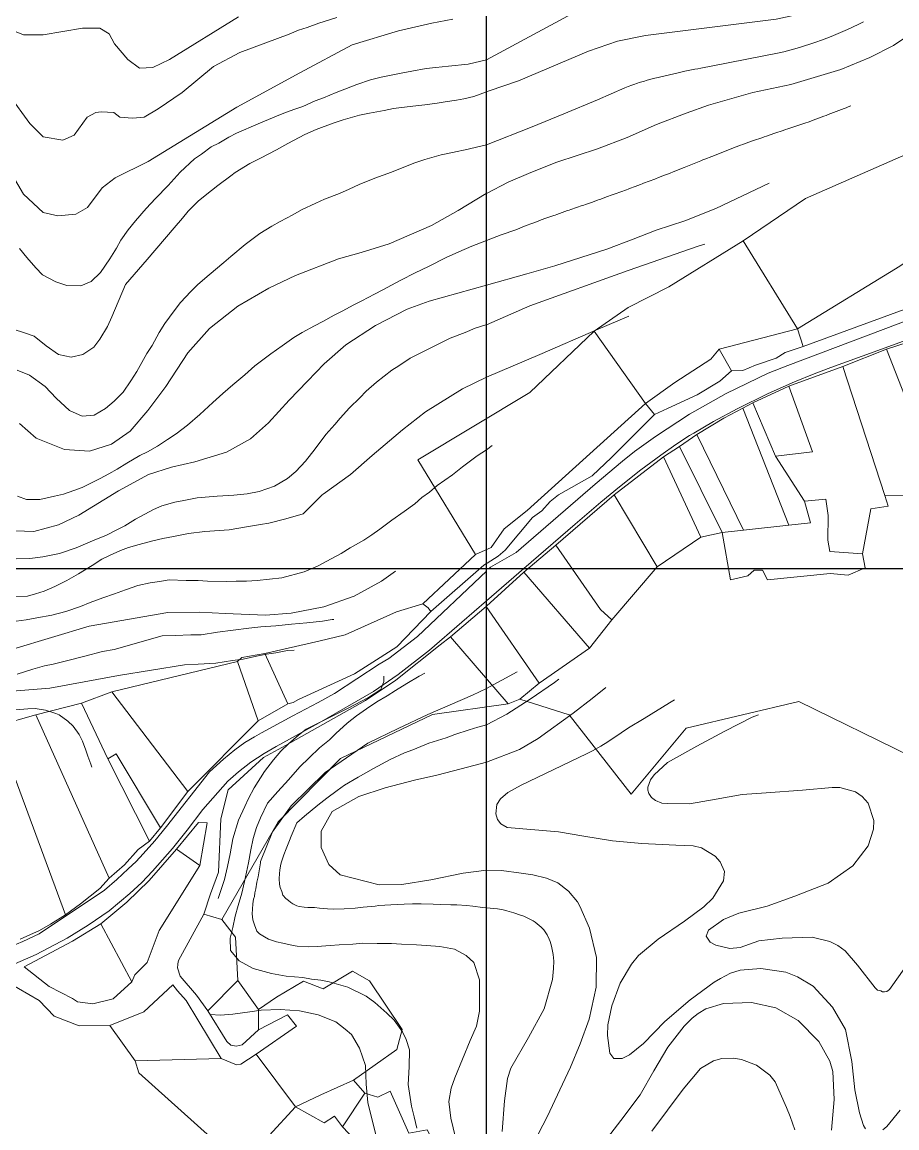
# Model space of a CAD drawing. Header units: metres. Extents: x 548946 to 557077, y 1838800 to 1845419.
# Drawn here: x 553778 to 554197, y 1839732 to 1840262 of the extents above; entities that cross this region are included whole.
import ezdxf

# ---------------------------------------------------------------- set-up
doc = ezdxf.new("R2010")
doc.units = ezdxf.units.M
doc.header["$LTSCALE"] = 28
for name, color, linetype, lineweight in [('1', 7, 'Continuous', 13), ('10', 7, 'Continuous', 13), ('2', 7, 'Continuous', 13), ('22', 7, 'Continuous', 13), ('30', 7, 'Continuous', 13), ('60', 7, 'Continuous', 25)]:
    doc.layers.add(name, color=color, linetype=linetype, lineweight=lineweight)

msp = doc.modelspace()

# ---------------------------------------------------------------- linework, layer by layer
at = {"layer": '1'}
for p, q in [((554000, 1840056.94), (554002.76, 1840058.87)), ((554014.65, 1839950.61), (554000, 1839942.53))]:
    msp.add_line(p, q, dxfattribs=at)
for points in [[(554201.42, 1840329.76), (554173.29, 1840301.55), (554150.28, 1840291.3), (554132.38, 1840287.88), (554110.21, 1840286.17), (554088.05, 1840281.89), (554047.14, 1840269.08), (554000, 1840243.65)], [(553760.82, 1840262.7), (553778.13, 1840255.61), (553787.57, 1840255.61), (553806.46, 1840258.76), (553814.71, 1840258.76), (553819.19, 1840256.14), (553821.8, 1840251.27), (553828.14, 1840243.79), (553833.74, 1840239.68), (553840.08, 1840240.05), (553848.16, 1840243.8), (553881.21, 1840264.28)], [(553765.53, 1840200.49), (553778.12, 1840179.23), (553787.56, 1840170.57), (553794.64, 1840169), (553803.3, 1840169.78), (553808.81, 1840172.93), (553815.89, 1840182.38), (553822.18, 1840187.11), (553837.92, 1840194.98), (553880.41, 1840220.97), (553910.57, 1840237.44), (553935.71, 1840250.85), (553957.88, 1840257.54), (553973.85, 1840261.26), (553983.87, 1840263.08)], [(553771.45, 1840226.58), (553781.27, 1840213.09), (553787.56, 1840206.79), (553797.01, 1840205.22), (553802.51, 1840207.58), (553808.75, 1840216.11), (553812.85, 1840218.35), (553815.46, 1840218.73), (553821.43, 1840218.35), (553824.41, 1840216.11), (553830.38, 1840215.73), (553835.98, 1840216.11), (553842.69, 1840220.22), (553854.25, 1840228.08), (553869.17, 1840240.43), (553881.85, 1840247.16), (553905.39, 1840255.99), (553909.88, 1840257.78), (553914.02, 1840259.15), (553919.64, 1840261.2), (553928.33, 1840263.85)], [(554000, 1840202.92), (554021.83, 1840211.56), (554037.06, 1840217.82), (554053.13, 1840224.5), (554066.23, 1840230.28), (554067.96, 1840230.92), (554069.69, 1840231.54), (554070.56, 1840231.84), (554072.31, 1840232.43), (554073.18, 1840232.71), (554074.5, 1840233.12), (554075.72, 1840233.49), (554076.54, 1840233.72), (554078.17, 1840234.18), (554080.64, 1840234.82), (554082.29, 1840235.23), (554085.6, 1840236.02), (554089.81, 1840236.98), (554091.91, 1840237.45), (554095.07, 1840238.14), (554098.24, 1840238.8), (554099.82, 1840239.12), (554101.21, 1840239.4), (554102.65, 1840239.69), (554114.27, 1840241.88), (554126.41, 1840244.28), (554138.67, 1840246.64), (554142.44, 1840247.5), (554149.9, 1840249.5), (554157.37, 1840251.87), (554161.05, 1840253.19), (554165.08, 1840254.75), (554173.01, 1840258.19), (554178.09, 1840260.62), (554180.6, 1840261.9)], [(554000, 1840179.64), (554010.33, 1840185.13), (554021.28, 1840189.7), (554033.77, 1840194.61), (554053.15, 1840200.99), (554067.35, 1840206.45), (554081.47, 1840212.6), (554095.66, 1840218.05), (554106.34, 1840221.88), (554127.69, 1840227.95), (554145.75, 1840231.9), (554169.82, 1840238.98), (554183.63, 1840244.74), (554194.96, 1840250.58), (554211.21, 1840261.37)], [(553776.24, 1840153.33), (553779.83, 1840149.04), (553784.02, 1840144.04), (553787.25, 1840140.75), (553793.61, 1840137.29), (553799.01, 1840135.55), (553805.66, 1840135.37), (553810.63, 1840137.48), (553815.09, 1840141.87), (553819.58, 1840148.35), (553822.78, 1840153.51), (553824.84, 1840157.25), (553828.33, 1840162.19), (553831.87, 1840166.61), (553836.96, 1840172.37), (553841.5, 1840177.16), (553847.45, 1840183.41), (553853.25, 1840189.77), (553860.08, 1840196.25), (553863.48, 1840198.44), (553868.17, 1840201.95), (553871.74, 1840203.77), (553876.62, 1840206.65), (553880.19, 1840208.47), (553890.62, 1840213), (553900.44, 1840217.08), (553904.19, 1840218.53), (553908.18, 1840220.01), (553912.07, 1840221.35), (553917.9, 1840223.94), (553921.89, 1840225.42), (553927.98, 1840228.04), (553932.09, 1840229.67), (553937.83, 1840231.86), (553944.49, 1840234.02), (553949.54, 1840235.36), (553955.14, 1840236.5), (553959.85, 1840237.41), (553964.31, 1840238.29), (553971.07, 1840239.42), (553975.7, 1840239.93), (553981.87, 1840240.61), (553991.26, 1840241.52), (554000, 1840243.65)], [(554000, 1840157.12), (554007.06, 1840159.9), (554013.99, 1840162.2), (554019, 1840164.28), (554021.7, 1840165.24), (554024, 1840166.11), (554026.27, 1840166.97), (554026.91, 1840167.2), (554027.55, 1840167.43), (554029.88, 1840168.25), (554032.3, 1840169.08), (554032.98, 1840169.31), (554033.67, 1840169.56), (554036.24, 1840170.47), (554038.88, 1840171.41), (554039.62, 1840171.67), (554040.36, 1840171.93), (554043.07, 1840172.87), (554045.83, 1840173.83), (554046.61, 1840174.1), (554047.39, 1840174.38), (554050.27, 1840175.39), (554053.15, 1840176.4), (554053.93, 1840176.68), (554054.71, 1840176.96), (554057.49, 1840177.96), (554060.23, 1840178.94), (554061.73, 1840179.48), (554064.42, 1840180.45), (554067.08, 1840181.42), (554067.82, 1840181.69), (554068.55, 1840181.97), (554071.17, 1840182.96), (554073.79, 1840183.96), (554074.52, 1840184.23), (554075.25, 1840184.51), (554077.9, 1840185.51), (554080.59, 1840186.54), (554081.35, 1840186.82), (554082.1, 1840187.12), (554084.86, 1840188.2), (554087.63, 1840189.28), (554088.38, 1840189.58), (554089.14, 1840189.87), (554091.85, 1840190.92), (554094.65, 1840192.02), (554095.47, 1840192.35), (554096.3, 1840192.68), (554099.45, 1840193.99), (554102.73, 1840195.34), (554103.64, 1840195.72), (554104.57, 1840196.09), (554107.92, 1840197.41), (554112.49, 1840199.18), (554117.56, 1840201.15), (554121.69, 1840202.72), (554122.82, 1840203.14), (554123.95, 1840203.55), (554127.95, 1840204.96), (554131.94, 1840206.33), (554133.05, 1840206.71), (554134.16, 1840207.09), (554138.19, 1840208.49), (554142.2, 1840209.86), (554143.29, 1840210.23), (554144.37, 1840210.59), (554148.23, 1840211.85), (554152.02, 1840213.11), (554153.07, 1840213.47), (554154.11, 1840213.84), (554157.86, 1840215.2), (554161.62, 1840216.61), (554162.67, 1840217.01), (554163.72, 1840217.4), (554167.54, 1840218.84), (554171.32, 1840220.31), (554172.34, 1840220.72), (554173.35, 1840221.14), (554174.61, 1840221.68)], [(554000, 1840202.92), (553995.88, 1840201.97), (553991.19, 1840200.8), (553983.68, 1840199.32), (553978.34, 1840198.21), (553970.4, 1840195.91), (553965.26, 1840194.17), (553954.55, 1840189.87), (553946.55, 1840186.91), (553938.96, 1840183.86), (553934.24, 1840181.78), (553929.53, 1840179.7), (553922.42, 1840176.97), (553918.22, 1840174.95), (553911.42, 1840171.73), (553907.25, 1840169.45), (553901.11, 1840166.17), (553897.19, 1840163.92), (553891.45, 1840160.55), (553884.37, 1840155.22), (553877.59, 1840149.4), (553874.14, 1840146.55), (553867.11, 1840140.71), (553861.76, 1840136.09), (553858.36, 1840132.72), (553853.47, 1840127.5), (553850.42, 1840123.39), (553845.87, 1840117.43), (553843.24, 1840112.98), (553839.75, 1840106.87), (553837.32, 1840102.96), (553832.54, 1840094.37), (553829.65, 1840089.89), (553825.97, 1840084.41), (553821.62, 1840080.16), (553817.45, 1840076.71), (553812.08, 1840073.52), (553806.28, 1840073.01), (553800.26, 1840075.73), (553793.9, 1840081.53), (553788.59, 1840087.19), (553780.98, 1840092.59), (553775.13, 1840094.94)], [(554000, 1840135.78), (554019.26, 1840141.19), (554032.76, 1840144.98), (554057.6, 1840153.03), (554070.29, 1840157.78), (554081.27, 1840162), (554095.04, 1840166.53), (554109.9, 1840172.41), (554135.46, 1840184.6)], [(553776.3, 1840069.43), (553784.31, 1840062.39), (553797.77, 1840057.02), (553809.84, 1840056.24), (553820.4, 1840059.53), (553829.22, 1840065.8), (553837.81, 1840075.74), (553846.39, 1840087.27), (553856.95, 1840103.24), (553867.28, 1840114.96), (553880.9, 1840125.64), (553895.79, 1840134.34), (553908.52, 1840140.34), (553929.13, 1840148.27), (553939.89, 1840151.4), (553953.35, 1840155.54), (553973.7, 1840164.32), (553986.46, 1840171.56), (553999.85, 1840179.56), (554000, 1840179.64)], [(554000, 1840157.12), (553997.17, 1840155.94), (553992.92, 1840154.43), (553986.72, 1840151.67), (553980.64, 1840149.05), (553972.27, 1840144.74), (553965.84, 1840141.69), (553958.95, 1840138.08), (553954.53, 1840135.77), (553950.36, 1840133.49), (553946.3, 1840131.35), (553940.27, 1840128.21), (553936.44, 1840126.36), (553930.93, 1840123.28), (553926.99, 1840121.29), (553921.59, 1840118.35), (553917.53, 1840116.22), (553911.76, 1840113.11), (553907.74, 1840110.72), (553902.19, 1840106.72), (553896.76, 1840102.87), (553889.08, 1840097.09), (553884.22, 1840092.78), (553878.5, 1840087.99), (553873.76, 1840083.82), (553868.9, 1840079.52), (553862.64, 1840073.76), (553856.7, 1840068.68), (553851.3, 1840064.57), (553847.19, 1840061.78), (553842.33, 1840058.64), (553837.56, 1840055.91), (553833.99, 1840054.08), (553827.76, 1840050.41), (553822.99, 1840047.67), (553819.08, 1840045.42), (553814.91, 1840043.14), (553810.11, 1840040.66), (553806.28, 1840038.81), (553802.28, 1840037.33), (553797.4, 1840035.62), (553793.08, 1840034.62), (553785.97, 1840033.06), (553779.61, 1840033.01), (553775.38, 1840034.75)], [(554000, 1840135.78), (553972.61, 1840128.08), (553961.94, 1840124.25), (553946.77, 1840116.39), (553932.65, 1840107.07), (553922.21, 1840097.98), (553914.32, 1840089.7), (553905.46, 1840080.61), (553895.56, 1840069.82), (553886.89, 1840062.16), (553875.44, 1840055.78), (553860.28, 1840051.1), (553849.1, 1840048.62), (553838.04, 1840045.1), (553823.76, 1840037.17), (553804.62, 1840025.53), (553794.91, 1840020.93), (553783.11, 1840017.68), (553769.65, 1840018.3)], [(554068.17, 1840120.88), (554053.58, 1840114.69), (554025.49, 1840102.58), (554000, 1840091.72)], [(554000, 1840091.72), (553988.55, 1840086.14), (553970.76, 1840075), (553959.73, 1840066.38), (553945.23, 1840054.19), (553934.78, 1840045.1), (553921.75, 1840035.55), (553921.35, 1840035.35), (553912.22, 1840026.28), (553903.91, 1840023.81), (553895.69, 1840021.73), (553891.72, 1840021.16), (553885.98, 1840020.14), (553876.78, 1840018.61), (553865.05, 1840017.71), (553857.22, 1840016.72), (553850.08, 1840015.41), (553845, 1840014.33), (553840.17, 1840013.28), (553833.6, 1840011.51), (553828.44, 1840010.03), (553824.69, 1840008.58), (553819.35, 1840006.3), (553815.78, 1840004.48), (553811.04, 1840001.49), (553804.58, 1839997.52), (553798.95, 1839994.3), (553793.16, 1839991.45), (553788.07, 1839989.2), (553783.93, 1839987.84), (553780.02, 1839986.75), (553774.56, 1839986.67)], [(554000, 1840056.94), (553995.53, 1840053.93), (553988.56, 1840048.74), (553983.79, 1840044.83), (553976.42, 1840039.73), (553972.73, 1840036.59), (553968.99, 1840033.97), (553965.67, 1840031), (553960.62, 1840027.32), (553954.7, 1840023.16), (553948.93, 1840018.88), (553945.07, 1840016.12), (553941.19, 1840013.61), (553934.7, 1840009.9), (553930.45, 1840007.22), (553923.56, 1840003.6), (553919.39, 1840001.32), (553912.68, 1839998.5), (553901.94, 1839995.63), (553890.12, 1839994.33), (553884.95, 1839994.02), (553880.01, 1839993.99), (553875.22, 1839993.86), (553866.36, 1839993.92), (553861.91, 1839994.21), (553856.17, 1839994.36), (553847.95, 1839994.63), (553843.35, 1839993.86), (553838.87, 1839993.24), (553833.04, 1839991.81), (553827.02, 1839989.85), (553821.76, 1839987.97), (553816.13, 1839985.92), (553810.14, 1839983.7), (553805.54, 1839981.76), (553798.51, 1839979.43), (553791.69, 1839977.63), (553784.55, 1839976.33), (553779.44, 1839975.51), (553772.27, 1839974.46)], [(553633.64, 1840033.85), (553648.15, 1840036.52), (553659.98, 1840036.24), (553676.73, 1840029.82), (553687.64, 1840017.29), (553696.85, 1840001.04), (553702.88, 1839991.14), (553720.17, 1839970.33), (553733.4, 1839963.87), (553753.17, 1839960.43), (553773.48, 1839961.63), (553809.64, 1839972.34), (553847.32, 1839978.99), (553862.29, 1839979.07), (553874.86, 1839978.53), (553894.17, 1839977.68), (553906.39, 1839978.69), (553922.09, 1839981.66), (553936.68, 1839986.81), (553949.64, 1839993.89), (553956.39, 1839998.78)], [(553775.16, 1839949.41), (553782.7, 1839951.8), (553788.24, 1839953.45), (553792.32, 1839954.16), (553799.4, 1839955.99), (553807.63, 1839958.06), (553815.97, 1839960.28), (553821.59, 1839961.16), (553844.67, 1839967.73), (553850.89, 1839967.9), (553858.4, 1839968.21), (553863.34, 1839968.23), (553871.14, 1839969.48), (553878.56, 1839970.56), (553886.13, 1839971.52), (553891.93, 1839972.03), (553899.15, 1839972.56), (553906.6, 1839973.38), (553913.94, 1839974.06), (553921.39, 1839974.88), (553926.13, 1839975.53), (553926.81, 1839975.68)], [(553970.41, 1839949.86), (553967.74, 1839948.51), (553961.88, 1839945.01), (553956.39, 1839941.67), (553952.39, 1839939.02), (553947.51, 1839936.14), (553942.54, 1839932.86), (553937.71, 1839929.47), (553933.28, 1839925.99), (553927.85, 1839920.97), (553924.79, 1839918.03), (553920.02, 1839914.13), (553915.08, 1839909.42), (553910.62, 1839905.03), (553905.19, 1839898.84), (553899.96, 1839893.19), (553895.1, 1839887.71), (553891.72, 1839880.58), (553889.89, 1839875.95), (553888.26, 1839870.7), (553887.17, 1839865.25), (553885.91, 1839859), (553884.01, 1839850.2), (553882.81, 1839844.61), (553881, 1839838.56), (553879.6, 1839833.59), (553878.51, 1839828.14), (553877.13, 1839822.92), (553877.39, 1839817.09), (553881.58, 1839812.09), (553888.23, 1839808.4), (553896.93, 1839806.11), (553904.1, 1839804.82), (553911.98, 1839804.12), (553916.09, 1839803.41), (553920.57, 1839802.86), (553924.68, 1839802.14), (553933.56, 1839799.48), (553942.35, 1839795.24), (553946.46, 1839792.18), (553952.22, 1839787.1), (553955.84, 1839783.72), (553959.83, 1839778.18), (553961.54, 1839774.47), (553963.14, 1839769.44), (553962.99, 1839761.36), (553962.49, 1839752.85), (553964.02, 1839742.49), (553965.36, 1839737.43), (553966.61, 1839731.98)], [(554034.67, 1839947.04), (554032.61, 1839945.45), (554020.94, 1839937.52), (554009.68, 1839930.22), (554000, 1839925.22)], [(554000, 1839942.53), (553993.23, 1839939.35), (553971.88, 1839930.1), (553957.64, 1839923.41), (553943.1, 1839916.33), (553922.64, 1839902.25), (553906.43, 1839886.35), (553897.41, 1839873.89), (553891.77, 1839859.7), (553891.8, 1839859.12), (553890.68, 1839852.39), (553890.01, 1839849.85), (553889.42, 1839846.55), (553889.07, 1839844.62), (553888.78, 1839842.97), (553888.36, 1839841.59), (553888.13, 1839839.39), (553887.83, 1839836.89), (553887.79, 1839834.7), (553888.12, 1839831.7), (553888.85, 1839829.4), (553890.03, 1839826.4), (553891.22, 1839825.11), (553893.57, 1839823.57), (553895.59, 1839822.46), (553899.43, 1839821.27), (553902.45, 1839820.56), (553907.41, 1839819.49), (553909.24, 1839819.22), (553914.89, 1839818.8), (553918.85, 1839819.05), (553925.06, 1839819.54), (553929.39, 1839819.83), (553936, 1839820.18), (553940.71, 1839820.51), (553947.65, 1839820.42), (553954.48, 1839820.41), (553959.36, 1839820.1), (553966.5, 1839819.84), (553971.19, 1839819.5), (553977.61, 1839818.98), (553984.6, 1839817.73), (553990.25, 1839814.72), (553994.02, 1839811.32), (553996.65, 1839803.03), (553996.65, 1839796.24), (553996.65, 1839787.95), (553995.15, 1839780.78), (553992.13, 1839774), (553984.86, 1839756.14), (553983.05, 1839751.15), (553981.91, 1839744.79), (553982.88, 1839736.79), (553987.46, 1839718.33)], [(554000, 1839907.32), (554015.86, 1839913.31), (554024.73, 1839918.65), (554041.58, 1839930.8), (554050.67, 1839937.8), (554057.11, 1839943.04)], [(553810.99, 1839904.89), (553810.43, 1839906.24), (553808.95, 1839910.18), (553807.97, 1839913.04), (553806.44, 1839917.35), (553804.85, 1839920.52), (553802.03, 1839924.5), (553799.37, 1839926.98), (553795.22, 1839929.96), (553793.63, 1839930.55), (553788.77, 1839932.21), (553783.72, 1839932.99), (553780.2, 1839932.89), (553774.54, 1839932.26), (553770.43, 1839931.43)], [(554130.38, 1839929.98), (554127.27, 1839928.77), (554114.16, 1839922.09), (554100.82, 1839914.91), (554086.7, 1839907.18), (554080.36, 1839901.13), (554078.52, 1839898.78), (554077.34, 1839895.24), (554077.34, 1839893.89), (554077.84, 1839892.21), (554079.02, 1839890.35), (554081.04, 1839888.84), (554084.06, 1839887.66), (554086.92, 1839887.49), (554097.3, 1839887.39), (554110.06, 1839889.63), (554122.55, 1839891.76), (554134.06, 1839892.65), (554151.42, 1839893.91), (554165.59, 1839895.19), (554169.25, 1839895.12), (554176.76, 1839893.03), (554180.01, 1839890.88), (554182.83, 1839887.59), (554185.59, 1839879.33), (554185.43, 1839875.16), (554182.8, 1839867.23), (554175.54, 1839857.55), (554163.72, 1839849.32), (554147.75, 1839843.07), (554134.52, 1839838.34), (554120.95, 1839834.9), (554113.54, 1839831.86), (554106.43, 1839826.78), (554105.3, 1839823.98), (554107.25, 1839821.12), (554109.94, 1839819.58), (554116.54, 1839817.98), (554121.57, 1839818.55), (554130.41, 1839821.73), (554141.74, 1839822.94), (554155.99, 1839823.48), (554164.45, 1839821.41), (554168.31, 1839819.51), (554171.85, 1839816.96), (554177.78, 1839810.07), (554186.19, 1839799.25), (554187.37, 1839798.07), (554188.94, 1839797.68)], [(554000, 1839837.52), (553998.05, 1839837.65), (553993.42, 1839838.28), (553990.44, 1839838.62), (553985.86, 1839838.87), (553982.9, 1839839.02), (553978.04, 1839839.15), (553974.52, 1839839.24), (553968.71, 1839839.45), (553964.54, 1839839.37), (553960.56, 1839839.31), (553954.25, 1839838.9), (553948.49, 1839838.55), (553946.62, 1839838.34), (553940.89, 1839837.8), (553937.14, 1839837.39), (553931.86, 1839837), (553926.84, 1839836.92), (553923.88, 1839837.07), (553919.97, 1839837.3), (553917.65, 1839837.61), (553914.42, 1839837.64), (553912.69, 1839837.83), (553910.19, 1839838.12), (553909.11, 1839838.47), (553907.3, 1839839.41), (553906.28, 1839840.06), (553905.13, 1839840.98), (553903.88, 1839841.98), (553902.47, 1839843.63), (553901.91, 1839845.27), (553901.12, 1839847.27), (553900.85, 1839848.86), (553900.66, 1839851.4), (553900.85, 1839853.98), (553901.06, 1839855.53), (553901.39, 1839857.65), (553901.71, 1839859.11), (553902.5, 1839861.38), (553902.9, 1839862.94), (553904.01, 1839865.82), (553904.99, 1839868.11), (553905.57, 1839869.69), (553906.47, 1839871.88), (553909.14, 1839878.14), (553912.82, 1839881.47), (553919.14, 1839886.72), (553923.45, 1839890.05), (553928.51, 1839893.73), (553932, 1839896.33), (553938.48, 1839900.03), (553945.82, 1839904.22), (553953.79, 1839908.61), (553960.73, 1839911.72), (553964.73, 1839913.2), (553972.44, 1839916.39), (553980.61, 1839918.98), (553984.87, 1839920.49), (553991.64, 1839922.79), (553995.92, 1839924.04), (554000, 1839925.22)], [(554000, 1839855.55), (553988.78, 1839854.09), (553973.27, 1839850.96), (553959.42, 1839848.71), (553948.51, 1839848.56), (553929.86, 1839853.32), (553924.42, 1839858.31), (553920.8, 1839866.48), (553920.8, 1839874.2), (553926.12, 1839883.6), (553938.88, 1839890.84), (553951.45, 1839895.05), (553965.5, 1839898.73), (553976.17, 1839900.97), (553987.82, 1839904.03), (554000, 1839907.32)], [(554000, 1839855.55), (554007.22, 1839855.33), (554016.6, 1839854.18), (554022.23, 1839853.25), (554028.69, 1839851.79), (554034.21, 1839849.49), (554039.32, 1839845.53), (554043.59, 1839840.31), (554044.71, 1839838.28), (554049.33, 1839827.84), (554052.66, 1839813.71), (554052.63, 1839799.57), (554049.26, 1839784.23), (554044.86, 1839772.42), (554040.2, 1839761.15), (554035.12, 1839750.39), (554029.21, 1839737.76), (554022.34, 1839724.56)], [(554007.47, 1839730.42), (554008.6, 1839745.05), (554010.11, 1839755.72), (554011.59, 1839760.8), (554020.11, 1839775.35), (554027.6, 1839789.18), (554031.65, 1839803.2), (554032.03, 1839806.66), (554032.19, 1839808.45), (554032.2, 1839812), (554031.93, 1839815.15), (554031.68, 1839816.73), (554031.17, 1839819.08), (554030.47, 1839821.36), (554030.05, 1839822.46), (554029.03, 1839824.56), (554028.43, 1839825.55), (554027.42, 1839826.94), (554026.21, 1839828.27), (554025.32, 1839829.09), (554023.39, 1839830.57), (554022.35, 1839831.23), (554020.17, 1839832.42), (554017.87, 1839833.46), (554016.3, 1839834.07), (554013.13, 1839835.14), (554009.68, 1839836.11), (554007.96, 1839836.51), (554005.34, 1839837), (554000, 1839837.52)], [(554188.94, 1839797.68), (554189.72, 1839797.29), (554190.7, 1839797.29), (554191.88, 1839797.48), (554193.05, 1839798.47), (554193.84, 1839799.45), (554200.12, 1839808.23)], [(554056.42, 1839725.23), (554064.44, 1839735.65), (554073.65, 1839747.99), (554080.26, 1839759.39), (554086.86, 1839770.78), (554094.64, 1839780.9), (554098.53, 1839784.7), (554101.36, 1839786.97), (554105.15, 1839789.11), (554113.57, 1839791.69), (554126.98, 1839792.23), (554138.69, 1839789.59), (554149.37, 1839783.56), (554159.28, 1839773.42), (554164.47, 1839764.14), (554166, 1839759.1), (554166.54, 1839745.68), (554165.26, 1839731.04)], [(554147.8, 1839731.26), (554145.48, 1839737.56), (554143.8, 1839741.95), (554138.29, 1839754.24), (554135.76, 1839757.33), (554129.31, 1839762.2), (554122.16, 1839764.92), (554118.39, 1839765.51), (554112.76, 1839765.31), (554108.8, 1839764.31), (554102.54, 1839760.63), (554094.2, 1839750.62), (554079.2, 1839730.59)]]:
    msp.add_lwpolyline(points, dxfattribs=at)
at = {"layer": '10'}
for p, q in [((554149.01, 1840114.74), (554123.04, 1840156.95)), ((554076.21, 1840079.06), (554051.56, 1840113.68)), ((554191.62, 1840105.11), (554201.96, 1840108.43)), ((554117.33, 1840094.63), (554111.49, 1840105.04)), ((554170.78, 1840096.72), (554191.62, 1840105.11)), ((554207.44, 1840064.66), (554191.62, 1840105.11)), ((554117.33, 1840094.63), (554122.9, 1840094.93)), ((554144.85, 1840087.38), (554170.78, 1840096.72)), ((554170.78, 1840096.72), (554190.79, 1840035)), ((554127.61, 1840079.44), (554144.85, 1840087.38)), ((554076.21, 1840079.06), (554080.55, 1840073.79)), ((554122.76, 1840076.87), (554127.61, 1840079.44)), ((554122.76, 1840076.87), (554144.79, 1840020.84)), ((554127.61, 1840079.44), (554138.41, 1840053.77)), ((554092.52, 1840058.38), (554100.8, 1840064.2)), ((554100.8, 1840064.2), (554123.12, 1840018.38)), ((554084.87, 1840053.52), (554092.52, 1840058.38)), ((554092.52, 1840058.38), (554112.99, 1840017.23)), ((554061.17, 1840035.31), (554084.87, 1840053.52)), ((554084.87, 1840053.52), (554102.73, 1840015.04)), ((554138.41, 1840053.77), (554152.4, 1840032.34)), ((554033.3, 1840011.25), (554061.17, 1840035.31)), ((554061.17, 1840035.31), (554081.74, 1840000.85)), ((554190.79, 1840035), (554211.87, 1840034.81)), ((554123.12, 1840018.38), (554112.99, 1840017.23)), ((554123.12, 1840018.38), (554144.79, 1840020.84)), ((554081.74, 1840000.85), (554102.73, 1840015.04)), ((554102.73, 1840015.04), (554112.99, 1840017.23)), ((554017.92, 1839998.23), (554033.3, 1840011.25)), ((553969.49, 1839983.05), (553994.68, 1840006.67)), ((554000, 1839982.05), (554017.92, 1839998.23)), ((554017.92, 1839998.23), (554049.43, 1839961.92)), ((554060.08, 1839975.38), (554081.74, 1840000.85)), ((553999.8, 1839981.87), (553982.79, 1839967.34)), ((553999.8, 1839981.87), (554000, 1839982.05)), ((553999.8, 1839981.87), (554025.2, 1839945.06)), ((554049.43, 1839961.92), (554060.08, 1839975.38)), ((553982.79, 1839967.34), (554010.41, 1839935.19)), ((554025.2, 1839945.06), (554049.43, 1839961.92)), ((553820.5, 1839941.02), (553880.71, 1839955.43)), ((553880.71, 1839955.43), (553890.66, 1839927.1)), ((553904.82, 1839935.23), (553893.87, 1839959.32)), ((553820.5, 1839941.02), (553805.93, 1839935.56)), ((553820.5, 1839941.02), (553856.89, 1839893.18)), ((553805.93, 1839935.56), (553784.05, 1839929.96)), ((553818.65, 1839908.8), (553805.93, 1839935.56)), ((553890.66, 1839927.1), (553904.82, 1839935.23)), ((553784.05, 1839929.96), (553764.8, 1839924.57)), ((553784.05, 1839929.96), (553819.24, 1839851.69)), ((553798.23, 1839834.1), (553764.8, 1839924.57)), ((553856.89, 1839893.18), (553890.66, 1839927.1)), ((553838.57, 1839869.4), (553818.65, 1839908.8)), ((553856.89, 1839893.18), (553843.9, 1839875.77)), ((553838.57, 1839869.4), (553843.9, 1839875.77)), ((553851.47, 1839865.57), (553861.95, 1839878.3)), ((553851.47, 1839865.57), (553862.72, 1839857.77)), ((553864.66, 1839834.48), (553873.16, 1839831.9)), ((553815.24, 1839829.89), (553830.12, 1839802.03)), ((553866.42, 1839788.15), (553880.87, 1839802.76)), ((553880.87, 1839802.76), (553890.7, 1839788.83)), ((553890.79, 1839779.15), (553890.7, 1839788.83)), ((553819.59, 1839781.2), (553831.73, 1839764.21)), ((553831.73, 1839764.21), (553872.83, 1839765.34)), ((553908.51, 1839742.26), (553889.71, 1839767.37)), ((553895.81, 1839728.49), (553908.51, 1839742.26))]:
    msp.add_line(p, q, dxfattribs=at)
for points in [[(554123.04, 1840156.95), (554152.87, 1840177.23), (554220.63, 1840206.9)], [(554234.46, 1840175.19), (554221.07, 1840164.96), (554215.11, 1840160.55), (554210.36, 1840153.1), (554201.12, 1840146.89), (554198.01, 1840144.79), (554149.01, 1840114.74)], [(554051.56, 1840113.68), (554067.82, 1840124.98), (554087.36, 1840134.96), (554123.04, 1840156.95)], [(554256.39, 1840143.39), (554229.23, 1840135.64), (554225.86, 1840133.46), (554151.79, 1840106.32)], [(554051.56, 1840113.68), (554020.82, 1840084.26), (553967.11, 1840052.09), (553994.68, 1840006.67)], [(554151.79, 1840106.32), (554149.01, 1840114.74), (554111.49, 1840105.04)], [(554111.49, 1840105.04), (554107.53, 1840100.29), (554090.27, 1840089.16), (554076.21, 1840079.06)], [(554151.79, 1840106.32), (554143.11, 1840103.51), (554138.84, 1840100.75), (554128.83, 1840097.38), (554122.9, 1840094.93)], [(554080.55, 1840073.79), (554086.7, 1840076.62), (554100.9, 1840083.13), (554111.86, 1840089.71), (554117.33, 1840094.63)], [(554144.85, 1840087.38), (554156.13, 1840055.92), (554138.41, 1840053.77)], [(553994.68, 1840006.67), (554002.28, 1840010.14), (554008.4, 1840019.01), (554019.53, 1840027.75), (554076.21, 1840079.06)], [(554100.8, 1840064.2), (554113.69, 1840072.1), (554122.76, 1840076.87)], [(554000, 1840002.44), (554000.35, 1840002.66), (554005.67, 1840005.98), (554008.97, 1840008.79), (554022.05, 1840024.4), (554026.55, 1840027.67), (554030.47, 1840032.1), (554034.48, 1840035.27), (554050.59, 1840044.43), (554059.93, 1840053.11), (554080.55, 1840073.79)], [(554190.79, 1840035), (554192.41, 1840029.92), (554184.13, 1840028.56), (554180.21, 1840007.08)], [(554144.79, 1840020.84), (554155.31, 1840021.83), (554152.4, 1840032.34)], [(554152.4, 1840032.34), (554162.56, 1840033.3), (554163.67, 1840025.41), (554163.62, 1840013.67), (554164.51, 1840008.12), (554180.21, 1840007.08)], [(554180.21, 1840007.08), (554181.47, 1840000.41), (554173.23, 1839996.9), (554164.65, 1839997.66), (554134.62, 1839994.65), (554132.29, 1839999.17), (554128.22, 1839999.18), (554125.17, 1839996.49), (554116.97, 1839994.56), (554112.99, 1840017.23)], [(554033.3, 1840011.25), (554054.67, 1839980.34), (554060.08, 1839975.38)], [(553973.27, 1839979.43), (553998.78, 1840001.68), (554000, 1840002.44)], [(553969.49, 1839983.05), (553956.97, 1839979.2), (553932.26, 1839968.2), (553919.7, 1839965.3), (553893.87, 1839959.32)], [(553973.27, 1839979.43), (553972.04, 1839981.15), (553969.49, 1839983.05)], [(553904.82, 1839935.23), (553907.32, 1839935.93), (553910.01, 1839937.26), (553936.69, 1839949.64), (553947.25, 1839956.31), (553957, 1839962.44), (553973.27, 1839979.43)], [(553982.79, 1839967.34), (553977.79, 1839963.42), (553956.65, 1839946.56), (553941.99, 1839936.75), (553903.78, 1839915.22), (553893.18, 1839909.55), (553876.32, 1839893.96)], [(553880.71, 1839955.43), (553882.71, 1839957.36), (553893.87, 1839959.32)], [(554010.41, 1839935.19), (554015.96, 1839937.38), (554025.2, 1839945.06)], [(554015.96, 1839937.38), (554039.64, 1839930.02), (554069.36, 1839892), (554095.61, 1839923.57), (554149.66, 1839936.39), (554203.18, 1839910.11), (554237.03, 1839940.1)], [(554010.41, 1839935.19), (553974.1, 1839930.04), (553930.14, 1839909.02), (553900.19, 1839878.66), (553873.16, 1839831.9)], [(553818.65, 1839908.8), (553822.58, 1839911.26), (553843.9, 1839875.77)], [(553876.32, 1839893.96), (553872.74, 1839880.06), (553871.53, 1839854.58), (553867.74, 1839844.19), (553864.66, 1839834.48)], [(553861.95, 1839878.3), (553866.24, 1839878.17), (553862.72, 1839857.77)], [(553815.24, 1839829.89), (553827.67, 1839840.19), (553838.47, 1839850.57), (553851.47, 1839865.57)], [(553819.24, 1839851.69), (553826.54, 1839858.07), (553833.13, 1839865.49), (553838.57, 1839869.4)], [(553862.72, 1839857.77), (553843.14, 1839826.62), (553837.45, 1839811.4), (553831.5, 1839805.37), (553830.12, 1839802.03)], [(553798.23, 1839834.1), (553805.43, 1839839.42), (553814.68, 1839846.8), (553819.24, 1839851.69)], [(553776.6, 1839822.47), (553785.85, 1839826.64), (553791.06, 1839829.65), (553798.23, 1839834.1)], [(553778.43, 1839809.26), (553801.65, 1839821.5), (553815.24, 1839829.89)], [(553880.87, 1839802.76), (553879.71, 1839823.52), (553873.16, 1839831.9)], [(553830.12, 1839802.03), (553821.08, 1839793.88), (553811.44, 1839791.54), (553804.03, 1839792.5), (553801.69, 1839794.05), (553790.53, 1839799.78), (553778.43, 1839809.26)], [(553936.34, 1839754.95), (553956.99, 1839769.69), (553959.67, 1839779.31), (553943.88, 1839802.58), (553935.84, 1839807.14), (553921.77, 1839798.73), (553912.27, 1839802.31), (553899.32, 1839794.66), (553890.7, 1839788.83)], [(553819.59, 1839781.2), (553804.79, 1839780.94), (553792.86, 1839785.67), (553785.73, 1839793.16), (553765.69, 1839804.63)], [(553866.42, 1839788.15), (553875.67, 1839773.48), (553877.54, 1839771.78), (553880.03, 1839771.19), (553882.99, 1839771.83), (553890.79, 1839779.15)], [(553890.79, 1839779.15), (553904.7, 1839786.21), (553908.98, 1839780.91), (553889.71, 1839767.37)], [(553867.83, 1839727.74), (553833.47, 1839758.48), (553831.73, 1839764.21)], [(553889.71, 1839767.37), (553882.35, 1839762.64), (553880.16, 1839762.36), (553872.83, 1839765.34)], [(553936.34, 1839754.95), (553920.68, 1839748.02), (553908.51, 1839742.26)], [(553931.07, 1839732.6), (553941.69, 1839748.79), (553936.34, 1839754.95)], [(553836.22, 1839674.91), (553894.35, 1839661.01), (553964.29, 1839626.9), (553980.53, 1839635.94), (554001.09, 1839655.5), (553964.23, 1839671.03), (553965.36, 1839676.77), (553966.09, 1839687.75), (553969.47, 1839694.86), (553969.47, 1839694.97), (553976.19, 1839711.05), (553980.35, 1839714.02), (553971.57, 1839731.26), (553962.79, 1839729.65), (553953.9, 1839749.64), (553947.91, 1839746.78), (553941.69, 1839748.79)], [(553908.51, 1839742.26), (553922.24, 1839734.53), (553927.14, 1839737.74), (553931.07, 1839732.6)], [(553931.07, 1839732.6), (553964.72, 1839697), (553957.86, 1839688.07), (553941.73, 1839693.76), (553933.6, 1839687.66), (553926.86, 1839688.01), (553920.12, 1839684.73), (553903.57, 1839697.98)]]:
    msp.add_lwpolyline(points, dxfattribs=at)
at = {"layer": '2'}
for points in [[(554000, 1840228.36), (554001.32, 1840228.85), (554015.32, 1840233.53), (554048.95, 1840247.77), (554062.74, 1840252.61), (554076.2, 1840255.33), (554138.83, 1840263.17), (554153.7, 1840266.24), (554165.36, 1840270.38), (554178.91, 1840279.42), (554190.44, 1840289.07), (554202.86, 1840300.35)], [(554000, 1840228.36), (553996.94, 1840227.23), (553993.94, 1840226.04), (553989.13, 1840224.94), (553985.59, 1840224.36), (553980.17, 1840223.58), (553976.36, 1840222.87), (553970.46, 1840222.12), (553966.15, 1840221.65), (553961.94, 1840221.09), (553955.49, 1840220.28), (553951.03, 1840219.41), (553943.97, 1840218.06), (553939.24, 1840217.07), (553931.4, 1840214.97), (553926.47, 1840213.29), (553918.44, 1840210.31), (553912.92, 1840207.9), (553904.86, 1840203.6), (553899.4, 1840200.62), (553891.69, 1840196.55), (553886.56, 1840193.99), (553879.64, 1840189.62), (553877.54, 1840188.06), (553871.22, 1840183.38), (553865.28, 1840178.74), (553861.8, 1840175.89), (553857.11, 1840171.1), (553854.34, 1840167.85), (553850.29, 1840163.23), (553837.47, 1840148.03), (553827.03, 1840136.05), (553820.43, 1840120.48), (553818.46, 1840115.97), (553814.71, 1840109.84), (553811.88, 1840106.01), (553806.68, 1840102.45), (553800.97, 1840101.17), (553794.98, 1840102.46), (553789.04, 1840106.75), (553783.34, 1840111.32), (553778.2, 1840113.1), (553773.75, 1840114.56)], [(554000, 1840116.77), (554020.75, 1840125.79), (554067.87, 1840142.7), (554101.44, 1840154.38), (554104.65, 1840155.42)], [(554000, 1840116.77), (553999.68, 1840116.68), (553994.65, 1840115.09), (553989.79, 1840113.12), (553982.68, 1840110.39), (553976.14, 1840107.19), (553971.71, 1840104.89), (553963.46, 1840100.73), (553958, 1840097.13), (553954.6, 1840094.94), (553947.29, 1840089.32), (553942.43, 1840085.01), (553939.4, 1840081.82), (553934.34, 1840076.97), (553929.94, 1840072.06), (553927.28, 1840069.04), (553922.99, 1840064.28), (553917.9, 1840057.34), (553913.22, 1840051.49), (553908.7, 1840046.44), (553904.64, 1840043.14), (553898.42, 1840039.46), (553891.16, 1840036.84), (553885.42, 1840035.82), (553879, 1840035.11), (553870.97, 1840034.75), (553861.32, 1840033.81), (553854.95, 1840032.59), (553850.61, 1840031.85), (553844.44, 1840030), (553840.47, 1840028.27), (553831.87, 1840023.68), (553826.76, 1840020.51), (553823.19, 1840018.69), (553818.02, 1840016.04), (553811.31, 1840013.22), (553803.48, 1840009.89), (553795.46, 1840007.18), (553787.43, 1840005.65), (553781.15, 1840004.83), (553774.67, 1840004.63)], [(553754.56, 1839939.9), (553790.81, 1839942.7), (553823.72, 1839948.85), (553855.3, 1839953.82), (553861.9, 1839954.15), (553870.3, 1839954.69), (553878.35, 1839955.97), (553883.35, 1839956.65), (553889.83, 1839958.01), (553894.54, 1839958.92), (553899.14, 1839959.69), (553904.62, 1839960.68), (553907.85, 1839960.87)], [(553950.78, 1839948.41), (553950.78, 1839945.86), (553949.44, 1839942.05), (553943.41, 1839938.24), (553933.81, 1839933.09), (553913.58, 1839923.04), (553909.86, 1839920.16), (553905.12, 1839916), (553901.46, 1839912.6), (553897.89, 1839908.44), (553893.57, 1839902.76), (553888.71, 1839894.94), (553886.02, 1839889.83), (553884.22, 1839886.12), (553881.19, 1839879.42), (553878.52, 1839870.54), (553877.23, 1839863.37), (553875.94, 1839857.38), (553874.42, 1839851.1), (553873.07, 1839846.79), (553871.48, 1839842.01)], [(554090.07, 1839937.17), (554087.71, 1839935.71), (554075.53, 1839928.26), (554068.11, 1839923.67), (554064.46, 1839921.29), (554058.07, 1839916.98), (554054.81, 1839914.94), (554050.72, 1839912.7), (554047.93, 1839911.33), (554016.69, 1839896.25), (554010.31, 1839892.71), (554006.78, 1839889.68), (554004.93, 1839886.98), (554004.43, 1839882.6), (554005.27, 1839879.74), (554006.95, 1839877.72), (554009.97, 1839876.03), (554034.46, 1839873.88), (554046.66, 1839871.84), (554060.36, 1839869.61), (554074.39, 1839868.27), (554090.75, 1839867.47)], [(554090.75, 1839867.47), (554098.96, 1839867.17), (554103.04, 1839866.2), (554109.54, 1839862.33), (554112.04, 1839859.58), (554114.01, 1839854.86), (554113.53, 1839850.47), (554108.43, 1839842.2), (554104.17, 1839837.99), (554094.92, 1839831.2), (554082.27, 1839822.55), (554072.86, 1839814.61), (554069.48, 1839810.58), (554064.09, 1839801.45), (554060.02, 1839790.51), (554058.13, 1839781.45), (554057.91, 1839776.33), (554059.15, 1839767.94), (554060.95, 1839765.39), (554065.06, 1839765.34), (554068.45, 1839767.06), (554075.25, 1839772.46), (554085.5, 1839783.03), (554097.59, 1839793.52), (554109.14, 1839801.91), (554112.11, 1839803.71), (554116.91, 1839806.21), (554121.56, 1839807.66), (554131.45, 1839808.52), (554143.38, 1839806.64), (554149, 1839804.54), (554156.56, 1839799.94), (554165.77, 1839789.89), (554172.01, 1839779.31), (554175.12, 1839763.87), (554176.49, 1839750.3), (554178.71, 1839739.25), (554180.65, 1839733.25), (554181.63, 1839731.71)], [(553867.74, 1839786.46), (553872.47, 1839786.12), (553878.53, 1839786.65), (553886.61, 1839787.67), (553891.98, 1839788.53), (553901.17, 1839788.89), (553910.48, 1839788.22), (553919.41, 1839786.21)], [(553919.41, 1839786.21), (553927.83, 1839782.98), (553932.25, 1839779.44), (553935.28, 1839776.78), (553939.24, 1839770.32), (553941.97, 1839762.04), (553942.31, 1839753.1), (553943.15, 1839744.22), (553944.58, 1839738.39), (553947.05, 1839728.91)], [(554189.83, 1839731.16), (554191.78, 1839732.83), (554198.28, 1839740.61)]]:
    msp.add_lwpolyline(points, dxfattribs=at)
at = {"layer": '22'}
msp.add_line((553841.08, 1839869.6), (553846.62, 1839876.39), dxfattribs=at)
for points in [[(554052.1, 1840040.45), (554065.14, 1840051.4), (554070.96, 1840056.06), (554081.06, 1840063.26), (554097.34, 1840073.95), (554114.9, 1840083.86), (554135.03, 1840093.62), (554144.31, 1840097.24), (554205.74, 1840120.36), (554224.41, 1840126.91), (554232.79, 1840129.76), (554243.39, 1840132.86), (554251.23, 1840134.89), (554261.05, 1840136.66), (554306.42, 1840141.64)], [(554156.99, 1840093.34), (554164.93, 1840096.23), (554187.48, 1840104.51), (554225.18, 1840118.1), (554235.08, 1840121.15), (554243.83, 1840123.72), (554254.17, 1840126.4), (554262.88, 1840128.46), (554268.26, 1840129.44), (554275.16, 1840130.26), (554307.25, 1840133.19)], [(554000, 1839984.58), (554017.83, 1840000), (554042.44, 1840021.32), (554054.84, 1840031.8), (554063.8, 1840039.22), (554074, 1840047.33), (554083.52, 1840054.37), (554090.73, 1840059.37), (554097.31, 1840063.65), (554099.4, 1840064.9), (554108.74, 1840070.41), (554120.15, 1840076.57), (554134.98, 1840083.78), (554147.58, 1840089.44), (554156.99, 1840093.34)], [(554001.25, 1840000), (554001.97, 1840000.68), (554014.22, 1840007.71), (554052.1, 1840040.45)], [(553846.62, 1839876.39), (553867.33, 1839902.63), (553873.94, 1839908.65), (553879.49, 1839913.23), (553884.15, 1839916.64), (553888.8, 1839919.36), (553892.29, 1839921.28), (553907.23, 1839929.52), (553919.33, 1839935.87), (553927.23, 1839940.21), (553948.61, 1839954.23), (553953.14, 1839956.89), (553966.89, 1839967.4), (554000, 1839998.81)], [(553839.95, 1839855.05), (553849.6, 1839865.98), (553856.57, 1839874.75), (553864.15, 1839884.61), (553876.05, 1839898.1), (553881.24, 1839902.72), (553887.14, 1839907.29), (553893.52, 1839911.43), (553899.3, 1839914.7), (553919.88, 1839926.04), (553945.95, 1839941.15), (553957.65, 1839949.2), (553972.66, 1839960.92), (553988.15, 1839974.33), (554000, 1839984.58)], [(553671.42, 1839777.35), (553676.84, 1839778.67), (553680.37, 1839779.51), (553685.49, 1839781.42), (553693.7, 1839784.68), (553703.06, 1839788.6), (553757.17, 1839812.34), (553774.85, 1839820.14), (553777.79, 1839821.31), (553785.76, 1839825.03), (553816.93, 1839845.91), (553822.89, 1839851.04), (553828.31, 1839856.19), (553832.13, 1839859.71), (553835.58, 1839863.32), (553841.08, 1839869.6)], [(553799.13, 1839822.96), (553809.12, 1839829.13), (553819.21, 1839836.1), (553829.1, 1839844.33), (553834.82, 1839849.7), (553839.95, 1839855.05)], [(553550.36, 1839779.06), (553581.09, 1839774.56), (553601.06, 1839772.03), (553636.34, 1839768.11), (553645.31, 1839767.04), (553651.59, 1839766.57), (553656.47, 1839766.54), (553661.44, 1839766.9), (553668.68, 1839767.71), (553675.17, 1839768.98), (553682.88, 1839771.33), (553689.22, 1839773.68), (553784.33, 1839815.17), (553799.13, 1839822.96)]]:
    msp.add_lwpolyline(points, dxfattribs=at)
at = {"layer": '30'}
for points in [[(553852.18, 1839810.75), (553852.39, 1839812.29), (553864.66, 1839834.48)], [(553866.42, 1839788.15), (553861.02, 1839795.68), (553853.17, 1839804.84), (553851.91, 1839808.82), (553852.13, 1839810.42), (553852.18, 1839810.75)], [(553872.83, 1839765.34), (553856.08, 1839793.13), (553852.02, 1839797.73), (553849.71, 1839800.6), (553835.88, 1839787.78), (553819.59, 1839781.2)]]:
    msp.add_lwpolyline(points, dxfattribs=at)
at = {"layer": '60'}
for p, q in [((554000, 1839000), (554000, 1841000)), ((551000, 1840000), (557000, 1840000))]:
    msp.add_line(p, q, dxfattribs=at)

doc.saveas('drawing.dxf')
